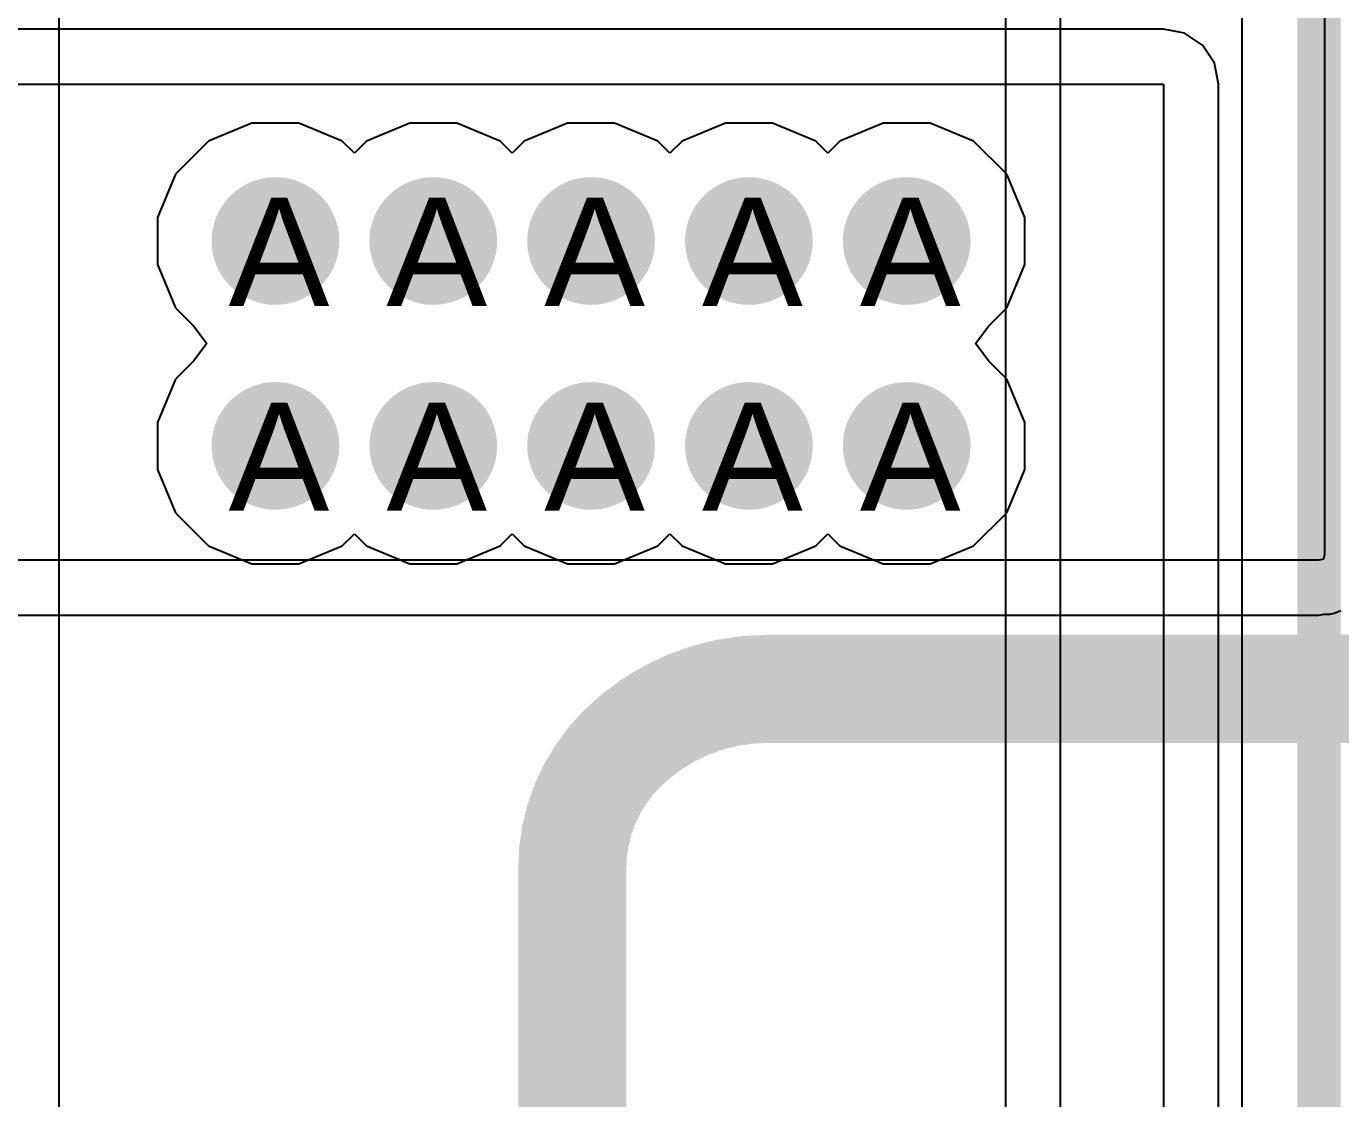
# Model space of a CAD drawing. Header units: inches. Extents: x 0 to 5271, y 0 to 5417.
# Drawn here: x 96.06 to 102.24, y 13.6 to 18.64 of the extents above; entities that cross this region are included whole.
import ezdxf

# ---------------------------------------------------------------- set-up
doc = ezdxf.new("R2010")
doc.units = ezdxf.units.IN
for name, color, linetype in [('Bottom Layer', 5, 'Continuous'), ('Drill Drawing', 1, 'Continuous'), ('L2_GND1', 16, 'Continuous'), ('L3_SIG1', 76, 'Continuous'), ('L4_PWR', 90, 'Continuous'), ('L5_GND2', 156, 'Continuous'), ('L6_SIG2', 130, 'Continuous'), ('L7_GND3', 216, 'Continuous'), ('Top Layer', 1, 'Continuous'), ('Via Holes', 16, 'Continuous')]:
    doc.layers.add(name, color=color, linetype=linetype)
doc.styles.add('Arial', font='', dxfattribs={"height": 0.2})
doc.styles.get('Arial').set_extended_font_data('Arial')

msp = doc.modelspace()

# ---------------------------------------------------------------- hatches: boundary and pattern name
at = {"layer": 'Bottom Layer'}
h = msp.add_hatch(color=5, dxfattribs=at)
edge = h.paths.add_edge_path()
edge.add_arc((97.2312, 17.6276), 0.3, 0, 360)
h = msp.add_hatch(color=5, dxfattribs=at)
edge = h.paths.add_edge_path()
edge.add_arc((97.9725, 17.6276), 0.3, 0, 360)
h = msp.add_hatch(color=5, dxfattribs=at)
edge = h.paths.add_edge_path()
edge.add_arc((98.7139, 17.6276), 0.3, 0, 360)
h = msp.add_hatch(color=5, dxfattribs=at)
edge = h.paths.add_edge_path()
edge.add_arc((99.4552, 17.6276), 0.3, 0, 360)
h = msp.add_hatch(color=5, dxfattribs=at)
edge = h.paths.add_edge_path()
edge.add_arc((100.1966, 17.6276), 0.3, 0, 360)
h = msp.add_hatch(color=5, dxfattribs=at)
edge = h.paths.add_edge_path()
edge.add_arc((97.2312, 16.6652), 0.3, 0, 360)
h = msp.add_hatch(color=5, dxfattribs=at)
edge = h.paths.add_edge_path()
edge.add_arc((97.9725, 16.6652), 0.3, 0, 360)
h = msp.add_hatch(color=5, dxfattribs=at)
edge = h.paths.add_edge_path()
edge.add_arc((98.7139, 16.6652), 0.3, 0, 360)
h = msp.add_hatch(color=5, dxfattribs=at)
edge = h.paths.add_edge_path()
edge.add_arc((99.4552, 16.6652), 0.3, 0, 360)
h = msp.add_hatch(color=5, dxfattribs=at)
edge = h.paths.add_edge_path()
edge.add_arc((100.1966, 16.6652), 0.3, 0, 360)
at = {"layer": 'L2_GND1'}
h = msp.add_hatch(color=16, dxfattribs=at)
edge = h.paths.add_edge_path()
edge.add_arc((97.2312, 17.6276), 0.3, 0, 360)
h = msp.add_hatch(color=16, dxfattribs=at)
edge = h.paths.add_edge_path()
edge.add_arc((97.9725, 17.6276), 0.3, 0, 360)
h = msp.add_hatch(color=16, dxfattribs=at)
edge = h.paths.add_edge_path()
edge.add_arc((98.7139, 17.6276), 0.3, 0, 360)
h = msp.add_hatch(color=16, dxfattribs=at)
edge = h.paths.add_edge_path()
edge.add_arc((99.4552, 17.6276), 0.3, 0, 360)
h = msp.add_hatch(color=16, dxfattribs=at)
edge = h.paths.add_edge_path()
edge.add_arc((100.1966, 17.6276), 0.3, 0, 360)
h = msp.add_hatch(color=16, dxfattribs=at)
edge = h.paths.add_edge_path()
edge.add_arc((97.2312, 16.6652), 0.3, 0, 360)
h = msp.add_hatch(color=16, dxfattribs=at)
edge = h.paths.add_edge_path()
edge.add_arc((97.9725, 16.6652), 0.3, 0, 360)
h = msp.add_hatch(color=16, dxfattribs=at)
edge = h.paths.add_edge_path()
edge.add_arc((98.7139, 16.6652), 0.3, 0, 360)
h = msp.add_hatch(color=16, dxfattribs=at)
edge = h.paths.add_edge_path()
edge.add_arc((99.4552, 16.6652), 0.3, 0, 360)
h = msp.add_hatch(color=16, dxfattribs=at)
edge = h.paths.add_edge_path()
edge.add_arc((100.1966, 16.6652), 0.3, 0, 360)
at = {"layer": 'L3_SIG1'}
h = msp.add_hatch(color=76, dxfattribs=at)
edge = h.paths.add_edge_path()
edge.add_arc((97.2312, 17.6276), 0.3, 0, 360)
h = msp.add_hatch(color=76, dxfattribs=at)
edge = h.paths.add_edge_path()
edge.add_arc((97.9725, 17.6276), 0.3, 0, 360)
h = msp.add_hatch(color=76, dxfattribs=at)
edge = h.paths.add_edge_path()
edge.add_arc((98.7139, 17.6276), 0.3, 0, 360)
h = msp.add_hatch(color=76, dxfattribs=at)
edge = h.paths.add_edge_path()
edge.add_arc((99.4552, 17.6276), 0.3, 0, 360)
h = msp.add_hatch(color=76, dxfattribs=at)
edge = h.paths.add_edge_path()
edge.add_arc((100.1966, 17.6276), 0.3, 0, 360)
h = msp.add_hatch(color=76, dxfattribs=at)
edge = h.paths.add_edge_path()
edge.add_arc((97.2312, 16.6652), 0.3, 0, 360)
h = msp.add_hatch(color=76, dxfattribs=at)
edge = h.paths.add_edge_path()
edge.add_arc((97.9725, 16.6652), 0.3, 0, 360)
h = msp.add_hatch(color=76, dxfattribs=at)
edge = h.paths.add_edge_path()
edge.add_arc((98.7139, 16.6652), 0.3, 0, 360)
h = msp.add_hatch(color=76, dxfattribs=at)
edge = h.paths.add_edge_path()
edge.add_arc((99.4552, 16.6652), 0.3, 0, 360)
h = msp.add_hatch(color=76, dxfattribs=at)
edge = h.paths.add_edge_path()
edge.add_arc((100.1966, 16.6652), 0.3, 0, 360)
at = {"layer": 'L4_PWR'}
h = msp.add_hatch(color=90, dxfattribs=at)
edge = h.paths.add_edge_path()
edge.add_arc((97.2312, 17.6276), 0.3, 0, 360)
h = msp.add_hatch(color=90, dxfattribs=at)
edge = h.paths.add_edge_path()
edge.add_arc((97.9725, 17.6276), 0.3, 0, 360)
h = msp.add_hatch(color=90, dxfattribs=at)
edge = h.paths.add_edge_path()
edge.add_arc((98.7139, 17.6276), 0.3, 0, 360)
h = msp.add_hatch(color=90, dxfattribs=at)
edge = h.paths.add_edge_path()
edge.add_arc((99.4552, 17.6276), 0.3, 0, 360)
h = msp.add_hatch(color=90, dxfattribs=at)
edge = h.paths.add_edge_path()
edge.add_arc((100.1966, 17.6276), 0.3, 0, 360)
h = msp.add_hatch(color=90, dxfattribs=at)
edge = h.paths.add_edge_path()
edge.add_arc((97.2312, 16.6652), 0.3, 0, 360)
h = msp.add_hatch(color=90, dxfattribs=at)
edge = h.paths.add_edge_path()
edge.add_arc((97.9725, 16.6652), 0.3, 0, 360)
h = msp.add_hatch(color=90, dxfattribs=at)
edge = h.paths.add_edge_path()
edge.add_arc((98.7139, 16.6652), 0.3, 0, 360)
h = msp.add_hatch(color=90, dxfattribs=at)
edge = h.paths.add_edge_path()
edge.add_arc((99.4552, 16.6652), 0.3, 0, 360)
h = msp.add_hatch(color=90, dxfattribs=at)
edge = h.paths.add_edge_path()
edge.add_arc((100.1966, 16.6652), 0.3, 0, 360)
at = {"layer": 'L5_GND2'}
h = msp.add_hatch(color=156, dxfattribs=at)
edge = h.paths.add_edge_path()
edge.add_arc((97.2312, 17.6276), 0.3, 0, 360)
h = msp.add_hatch(color=156, dxfattribs=at)
edge = h.paths.add_edge_path()
edge.add_arc((97.9725, 17.6276), 0.3, 0, 360)
h = msp.add_hatch(color=156, dxfattribs=at)
edge = h.paths.add_edge_path()
edge.add_arc((98.7139, 17.6276), 0.3, 0, 360)
h = msp.add_hatch(color=156, dxfattribs=at)
edge = h.paths.add_edge_path()
edge.add_arc((99.4552, 17.6276), 0.3, 0, 360)
h = msp.add_hatch(color=156, dxfattribs=at)
edge = h.paths.add_edge_path()
edge.add_arc((100.1966, 17.6276), 0.3, 0, 360)
h = msp.add_hatch(color=156, dxfattribs=at)
edge = h.paths.add_edge_path()
edge.add_arc((97.2312, 16.6652), 0.3, 0, 360)
h = msp.add_hatch(color=156, dxfattribs=at)
edge = h.paths.add_edge_path()
edge.add_arc((97.9725, 16.6652), 0.3, 0, 360)
h = msp.add_hatch(color=156, dxfattribs=at)
edge = h.paths.add_edge_path()
edge.add_arc((98.7139, 16.6652), 0.3, 0, 360)
h = msp.add_hatch(color=156, dxfattribs=at)
edge = h.paths.add_edge_path()
edge.add_arc((99.4552, 16.6652), 0.3, 0, 360)
h = msp.add_hatch(color=156, dxfattribs=at)
edge = h.paths.add_edge_path()
edge.add_arc((100.1966, 16.6652), 0.3, 0, 360)
at = {"layer": 'L6_SIG2'}
h = msp.add_hatch(color=130, dxfattribs=at)
edge = h.paths.add_edge_path()
edge.add_arc((97.2312, 17.6276), 0.3, 0, 360)
h = msp.add_hatch(color=130, dxfattribs=at)
edge = h.paths.add_edge_path()
edge.add_arc((97.9725, 17.6276), 0.3, 0, 360)
h = msp.add_hatch(color=130, dxfattribs=at)
edge = h.paths.add_edge_path()
edge.add_arc((98.7139, 17.6276), 0.3, 0, 360)
h = msp.add_hatch(color=130, dxfattribs=at)
edge = h.paths.add_edge_path()
edge.add_arc((99.4552, 17.6276), 0.3, 0, 360)
h = msp.add_hatch(color=130, dxfattribs=at)
edge = h.paths.add_edge_path()
edge.add_arc((100.1966, 17.6276), 0.3, 0, 360)
h = msp.add_hatch(color=130, dxfattribs=at)
edge = h.paths.add_edge_path()
edge.add_arc((97.2312, 16.6652), 0.3, 0, 360)
h = msp.add_hatch(color=130, dxfattribs=at)
edge = h.paths.add_edge_path()
edge.add_arc((97.9725, 16.6652), 0.3, 0, 360)
h = msp.add_hatch(color=130, dxfattribs=at)
edge = h.paths.add_edge_path()
edge.add_arc((98.7139, 16.6652), 0.3, 0, 360)
h = msp.add_hatch(color=130, dxfattribs=at)
edge = h.paths.add_edge_path()
edge.add_arc((99.4552, 16.6652), 0.3, 0, 360)
h = msp.add_hatch(color=130, dxfattribs=at)
edge = h.paths.add_edge_path()
edge.add_arc((100.1966, 16.6652), 0.3, 0, 360)
at = {"layer": 'L7_GND3'}
h = msp.add_hatch(color=216, dxfattribs=at)
edge = h.paths.add_edge_path()
edge.add_arc((97.2312, 17.6276), 0.3, 0, 360)
h = msp.add_hatch(color=216, dxfattribs=at)
edge = h.paths.add_edge_path()
edge.add_arc((97.9725, 17.6276), 0.3, 0, 360)
h = msp.add_hatch(color=216, dxfattribs=at)
edge = h.paths.add_edge_path()
edge.add_arc((98.7139, 17.6276), 0.3, 0, 360)
h = msp.add_hatch(color=216, dxfattribs=at)
edge = h.paths.add_edge_path()
edge.add_arc((99.4552, 17.6276), 0.3, 0, 360)
h = msp.add_hatch(color=216, dxfattribs=at)
edge = h.paths.add_edge_path()
edge.add_arc((100.1966, 17.6276), 0.3, 0, 360)
h = msp.add_hatch(color=216, dxfattribs=at)
edge = h.paths.add_edge_path()
edge.add_arc((97.2312, 16.6652), 0.3, 0, 360)
h = msp.add_hatch(color=216, dxfattribs=at)
edge = h.paths.add_edge_path()
edge.add_arc((97.9725, 16.6652), 0.3, 0, 360)
h = msp.add_hatch(color=216, dxfattribs=at)
edge = h.paths.add_edge_path()
edge.add_arc((98.7139, 16.6652), 0.3, 0, 360)
h = msp.add_hatch(color=216, dxfattribs=at)
edge = h.paths.add_edge_path()
edge.add_arc((99.4552, 16.6652), 0.3, 0, 360)
h = msp.add_hatch(color=216, dxfattribs=at)
edge = h.paths.add_edge_path()
edge.add_arc((100.1966, 16.6652), 0.3, 0, 360)
at = {"layer": 'Top Layer'}
h = msp.add_hatch(color=1, dxfattribs=at)
edge = h.paths.add_edge_path()
edge.add_arc((97.2312, 17.6276), 0.3, 0, 360)
h = msp.add_hatch(color=1, dxfattribs=at)
edge = h.paths.add_edge_path()
edge.add_arc((97.9725, 17.6276), 0.3, 0, 360)
h = msp.add_hatch(color=1, dxfattribs=at)
edge = h.paths.add_edge_path()
edge.add_arc((98.7139, 17.6276), 0.3, 0, 360)
h = msp.add_hatch(color=1, dxfattribs=at)
edge = h.paths.add_edge_path()
edge.add_arc((99.4552, 17.6276), 0.3, 0, 360)
h = msp.add_hatch(color=1, dxfattribs=at)
edge = h.paths.add_edge_path()
edge.add_arc((100.1966, 17.6276), 0.3, 0, 360)
h = msp.add_hatch(color=1, dxfattribs=at)
edge = h.paths.add_edge_path()
edge.add_arc((97.2312, 16.6652), 0.3, 0, 360)
h = msp.add_hatch(color=1, dxfattribs=at)
edge = h.paths.add_edge_path()
edge.add_arc((97.9725, 16.6652), 0.3, 0, 360)
h = msp.add_hatch(color=1, dxfattribs=at)
edge = h.paths.add_edge_path()
edge.add_arc((98.7139, 16.6652), 0.3, 0, 360)
h = msp.add_hatch(color=1, dxfattribs=at)
edge = h.paths.add_edge_path()
edge.add_arc((99.4552, 16.6652), 0.3, 0, 360)
h = msp.add_hatch(color=1, dxfattribs=at)
edge = h.paths.add_edge_path()
edge.add_arc((100.1966, 16.6652), 0.3, 0, 360)
at = {"layer": 'Via Holes'}
h = msp.add_hatch(color=7, dxfattribs=at)
edge = h.paths.add_edge_path()
edge.add_arc((97.2312, 17.6276), 0.15, 0, 360)
h = msp.add_hatch(color=7, dxfattribs=at)
edge = h.paths.add_edge_path()
edge.add_arc((97.9725, 17.6276), 0.15, 0, 360)
h = msp.add_hatch(color=7, dxfattribs=at)
edge = h.paths.add_edge_path()
edge.add_arc((98.7139, 17.6276), 0.15, 0, 360)
h = msp.add_hatch(color=7, dxfattribs=at)
edge = h.paths.add_edge_path()
edge.add_arc((99.4552, 17.6276), 0.15, 0, 360)
h = msp.add_hatch(color=7, dxfattribs=at)
edge = h.paths.add_edge_path()
edge.add_arc((100.1966, 17.6276), 0.15, 0, 360)
h = msp.add_hatch(color=7, dxfattribs=at)
edge = h.paths.add_edge_path()
edge.add_arc((97.2312, 16.6652), 0.15, 0, 360)
h = msp.add_hatch(color=7, dxfattribs=at)
edge = h.paths.add_edge_path()
edge.add_arc((97.9725, 16.6652), 0.15, 0, 360)
h = msp.add_hatch(color=7, dxfattribs=at)
edge = h.paths.add_edge_path()
edge.add_arc((98.7139, 16.6652), 0.15, 0, 360)
h = msp.add_hatch(color=7, dxfattribs=at)
edge = h.paths.add_edge_path()
edge.add_arc((99.4552, 16.6652), 0.15, 0, 360)
h = msp.add_hatch(color=7, dxfattribs=at)
edge = h.paths.add_edge_path()
edge.add_arc((100.1966, 16.6652), 0.15, 0, 360)

# ---------------------------------------------------------------- linework, layer by layer
at = {"layer": 'Bottom Layer'}
for p, q in [((97.121, 18.1816), (96.9174, 18.0973)), ((97.3414, 18.1816), (97.121, 18.1816)), ((97.545, 18.0973), (97.3414, 18.1816)), ((97.8623, 18.1816), (97.6587, 18.0973)), ((98.0827, 18.1816), (97.8623, 18.1816)), ((98.2863, 18.0973), (98.0827, 18.1816)), ((98.6037, 18.1816), (98.4001, 18.0973)), ((98.8241, 18.1816), (98.6037, 18.1816)), ((99.0277, 18.0973), (98.8241, 18.1816)), ((99.345, 18.1816), (99.1414, 18.0973)), ((99.5654, 18.1816), (99.345, 18.1816)), ((99.769, 18.0973), (99.5654, 18.1816)), ((100.0864, 18.1816), (99.8828, 18.0973)), ((100.3068, 18.1816), (100.0864, 18.1816)), ((100.5104, 18.0973), (100.3068, 18.1816)), ((96.9174, 18.0973), (96.7615, 17.9414)), ((97.6019, 18.0404), (97.545, 18.0973)), ((97.6587, 18.0973), (97.6019, 18.0404)), ((98.3432, 18.0404), (98.2863, 18.0973)), ((98.4001, 18.0973), (98.3432, 18.0404)), ((99.0846, 18.0404), (99.0277, 18.0973)), ((99.1414, 18.0973), (99.0846, 18.0404)), ((99.8259, 18.0404), (99.769, 18.0973)), ((99.8828, 18.0973), (99.8259, 18.0404)), ((100.6663, 17.9414), (100.5104, 18.0973)), ((96.7615, 17.9414), (96.6772, 17.7378)), ((100.7506, 17.7378), (100.6663, 17.9414)), ((96.6772, 17.7378), (96.6772, 17.5174)), ((100.7506, 17.5174), (100.7506, 17.7378)), ((96.6772, 17.5174), (96.7615, 17.3138)), ((100.6663, 17.3138), (100.7506, 17.5174)), ((96.7615, 17.3138), (96.846, 17.2294)), ((100.5818, 17.2294), (100.6663, 17.3138)), ((96.846, 17.2294), (96.9087, 17.1464)), ((100.5191, 17.1464), (100.5818, 17.2294)), ((96.9087, 17.1464), (96.846, 17.0634)), ((100.5818, 17.0634), (100.5191, 17.1464)), ((96.846, 17.0634), (96.7615, 16.979)), ((100.6663, 16.979), (100.5818, 17.0634)), ((96.7615, 16.979), (96.6772, 16.7754)), ((100.7506, 16.7754), (100.6663, 16.979)), ((96.6772, 16.7754), (96.6772, 16.555)), ((100.7506, 16.555), (100.7506, 16.7754)), ((96.6772, 16.555), (96.7615, 16.3514)), ((100.6663, 16.3514), (100.7506, 16.555)), ((96.7615, 16.3514), (96.9174, 16.1955)), ((100.5104, 16.1955), (100.6663, 16.3514)), ((97.545, 16.1955), (97.6019, 16.2524)), ((97.6019, 16.2524), (97.6587, 16.1955)), ((98.2863, 16.1955), (98.3432, 16.2524)), ((98.3432, 16.2524), (98.4001, 16.1955)), ((99.0277, 16.1955), (99.0846, 16.2524)), ((99.0846, 16.2524), (99.1414, 16.1955)), ((99.769, 16.1955), (99.8259, 16.2524)), ((99.8259, 16.2524), (99.8828, 16.1955)), ((96.9174, 16.1955), (97.121, 16.1112)), ((97.3414, 16.1112), (97.545, 16.1955)), ((97.6587, 16.1955), (97.8623, 16.1112)), ((98.0827, 16.1112), (98.2863, 16.1955)), ((98.4001, 16.1955), (98.6037, 16.1112)), ((98.8241, 16.1112), (99.0277, 16.1955)), ((99.1414, 16.1955), (99.345, 16.1112)), ((99.5654, 16.1112), (99.769, 16.1955)), ((99.8828, 16.1955), (100.0864, 16.1112)), ((100.3068, 16.1112), (100.5104, 16.1955)), ((97.121, 16.1112), (97.3414, 16.1112)), ((97.8623, 16.1112), (98.0827, 16.1112)), ((98.6037, 16.1112), (98.8241, 16.1112)), ((99.345, 16.1112), (99.5654, 16.1112)), ((100.0864, 16.1112), (100.3068, 16.1112))]:
    msp.add_line(p, q, dxfattribs=at)
at = {"layer": 'L2_GND1'}
for p, q in [((97.121, 18.1816), (96.9174, 18.0973)), ((97.3414, 18.1816), (97.121, 18.1816)), ((97.545, 18.0973), (97.3414, 18.1816)), ((97.8623, 18.1816), (97.6587, 18.0973)), ((98.0827, 18.1816), (97.8623, 18.1816)), ((98.2863, 18.0973), (98.0827, 18.1816)), ((98.6037, 18.1816), (98.4001, 18.0973)), ((98.8241, 18.1816), (98.6037, 18.1816)), ((99.0277, 18.0973), (98.8241, 18.1816)), ((99.345, 18.1816), (99.1414, 18.0973)), ((99.5654, 18.1816), (99.345, 18.1816)), ((99.769, 18.0973), (99.5654, 18.1816)), ((100.0864, 18.1816), (99.8828, 18.0973)), ((100.3068, 18.1816), (100.0864, 18.1816)), ((100.5104, 18.0973), (100.3068, 18.1816)), ((96.9174, 18.0973), (96.7615, 17.9414)), ((97.6019, 18.0404), (97.545, 18.0973)), ((97.6587, 18.0973), (97.6019, 18.0404)), ((98.3432, 18.0404), (98.2863, 18.0973)), ((98.4001, 18.0973), (98.3432, 18.0404)), ((99.0846, 18.0404), (99.0277, 18.0973)), ((99.1414, 18.0973), (99.0846, 18.0404)), ((99.8259, 18.0404), (99.769, 18.0973)), ((99.8828, 18.0973), (99.8259, 18.0404)), ((100.6663, 17.9414), (100.5104, 18.0973)), ((96.7615, 17.9414), (96.6772, 17.7378)), ((100.7506, 17.7378), (100.6663, 17.9414)), ((96.6772, 17.7378), (96.6772, 17.5174)), ((100.7506, 17.5174), (100.7506, 17.7378)), ((96.6772, 17.5174), (96.7615, 17.3138)), ((100.6663, 17.3138), (100.7506, 17.5174)), ((96.7615, 17.3138), (96.846, 17.2294)), ((100.5818, 17.2294), (100.6663, 17.3138)), ((96.846, 17.2294), (96.9087, 17.1464)), ((100.5191, 17.1464), (100.5818, 17.2294)), ((96.9087, 17.1464), (96.846, 17.0634)), ((100.5818, 17.0634), (100.5191, 17.1464)), ((96.846, 17.0634), (96.7615, 16.979)), ((100.6663, 16.979), (100.5818, 17.0634)), ((96.7615, 16.979), (96.6772, 16.7754)), ((100.7506, 16.7754), (100.6663, 16.979)), ((96.6772, 16.7754), (96.6772, 16.555)), ((100.7506, 16.555), (100.7506, 16.7754)), ((96.6772, 16.555), (96.7615, 16.3514)), ((100.6663, 16.3514), (100.7506, 16.555)), ((96.7615, 16.3514), (96.9174, 16.1955)), ((100.5104, 16.1955), (100.6663, 16.3514)), ((97.545, 16.1955), (97.6019, 16.2524)), ((97.6019, 16.2524), (97.6587, 16.1955)), ((98.2863, 16.1955), (98.3432, 16.2524)), ((98.3432, 16.2524), (98.4001, 16.1955)), ((99.0277, 16.1955), (99.0846, 16.2524)), ((99.0846, 16.2524), (99.1414, 16.1955)), ((99.769, 16.1955), (99.8259, 16.2524)), ((99.8259, 16.2524), (99.8828, 16.1955)), ((96.9174, 16.1955), (97.121, 16.1112)), ((97.3414, 16.1112), (97.545, 16.1955)), ((97.6587, 16.1955), (97.8623, 16.1112)), ((98.0827, 16.1112), (98.2863, 16.1955)), ((98.4001, 16.1955), (98.6037, 16.1112)), ((98.8241, 16.1112), (99.0277, 16.1955)), ((99.1414, 16.1955), (99.345, 16.1112)), ((99.5654, 16.1112), (99.769, 16.1955)), ((99.8828, 16.1955), (100.0864, 16.1112)), ((100.3068, 16.1112), (100.5104, 16.1955)), ((97.121, 16.1112), (97.3414, 16.1112)), ((97.8623, 16.1112), (98.0827, 16.1112)), ((98.6037, 16.1112), (98.8241, 16.1112)), ((99.345, 16.1112), (99.5654, 16.1112)), ((100.0864, 16.1112), (100.3068, 16.1112))]:
    msp.add_line(p, q, dxfattribs=at)
at = {"layer": 'L3_SIG1'}
for p, q in [((101.4026, 18.6232), (95.9104, 18.6232)), ((101.5017, 18.6035), (101.4026, 18.6232)), ((101.5857, 18.5473), (101.5017, 18.6035)), ((101.6419, 18.4633), (101.5857, 18.5473)), ((101.6616, 18.3642), (101.6419, 18.4633)), ((95.9104, 18.3642), (101.4026, 18.3642)), ((101.4026, 18.3642), (101.4026, 10.655)), ((101.6616, 10.655), (101.6616, 18.3642))]:
    msp.add_line(p, q, dxfattribs=at)
at = {"layer": 'L4_PWR'}
for p, q in [((102.1585, 58.2421), (102.1585, 16.1545)), ((102.133, 16.129), (95.9867, 16.129)), ((102.1543, 16.1332), (102.133, 16.129)), ((102.1585, 16.1545), (102.1543, 16.1332)), ((95.9867, 15.87), (102.133, 15.87)), ((102.133, 15.87), (102.158, 15.875)), ((102.158, 15.875), (102.1835, 15.875)), ((102.1835, 15.875), (102.2048, 15.8792)), ((102.2048, 15.8792), (102.2284, 15.889)), ((102.2284, 15.889), (102.2321, 15.8897)), ((102.2321, 15.8897), (102.2353, 15.8919))]:
    msp.add_line(p, q, dxfattribs=at)
for points in [[(98.8568, 15.24, 0.508, 0.508, -0.198912), (99.5423, 15.5239, 0.508, 0.508, 0)], [(99.5423, 15.5239, 0.508, 0.508, 0), (102.9227, 15.5239, 0.508, 0.508, 0)], [(98.6256, 14.6818, 0.508, 0.508, -0.198907), (98.8568, 15.24, 0.508, 0.508, 0)], [(98.6256, 12.8086, 0.508, 0.508, 0), (98.6256, 14.6818, 0.508, 0.508, 0)]]:
    msp.add_lwpolyline(points, format="xyseb", dxfattribs=at)
for points in [[(99.4153, 15.5239, 0.254, 0.254, 1), (99.6693, 15.5239, 0.254, 0.254, 1)], [(99.4153, 15.5239, 0.254, 0.254, 1), (99.6693, 15.5239, 0.254, 0.254, 1)], [(98.7298, 15.24, 0.254, 0.254, 1), (98.9838, 15.24, 0.254, 0.254, 1)], [(98.7298, 15.24, 0.254, 0.254, 1), (98.9838, 15.24, 0.254, 0.254, 1)], [(98.4986, 14.6818, 0.254, 0.254, 1), (98.7526, 14.6818, 0.254, 0.254, 1)], [(98.4986, 14.6818, 0.254, 0.254, 1), (98.7526, 14.6818, 0.254, 0.254, 1)]]:
    msp.add_lwpolyline(points, format="xyseb", close=True, dxfattribs=at)
at = {"layer": 'L5_GND2'}
for p, q in [((97.121, 18.1816), (96.9174, 18.0973)), ((97.3414, 18.1816), (97.121, 18.1816)), ((97.545, 18.0973), (97.3414, 18.1816)), ((97.8623, 18.1816), (97.6587, 18.0973)), ((98.0827, 18.1816), (97.8623, 18.1816)), ((98.2863, 18.0973), (98.0827, 18.1816)), ((98.6037, 18.1816), (98.4001, 18.0973)), ((98.8241, 18.1816), (98.6037, 18.1816)), ((99.0277, 18.0973), (98.8241, 18.1816)), ((99.345, 18.1816), (99.1414, 18.0973)), ((99.5654, 18.1816), (99.345, 18.1816)), ((99.769, 18.0973), (99.5654, 18.1816)), ((100.0864, 18.1816), (99.8828, 18.0973)), ((100.3068, 18.1816), (100.0864, 18.1816)), ((100.5104, 18.0973), (100.3068, 18.1816)), ((96.9174, 18.0973), (96.7615, 17.9414)), ((97.6019, 18.0404), (97.545, 18.0973)), ((97.6587, 18.0973), (97.6019, 18.0404)), ((98.3432, 18.0404), (98.2863, 18.0973)), ((98.4001, 18.0973), (98.3432, 18.0404)), ((99.0846, 18.0404), (99.0277, 18.0973)), ((99.1414, 18.0973), (99.0846, 18.0404)), ((99.8259, 18.0404), (99.769, 18.0973)), ((99.8828, 18.0973), (99.8259, 18.0404)), ((100.6663, 17.9414), (100.5104, 18.0973)), ((96.7615, 17.9414), (96.6772, 17.7378)), ((100.7506, 17.7378), (100.6663, 17.9414)), ((96.6772, 17.7378), (96.6772, 17.5174)), ((100.7506, 17.5174), (100.7506, 17.7378)), ((96.6772, 17.5174), (96.7615, 17.3138)), ((100.6663, 17.3138), (100.7506, 17.5174)), ((96.7615, 17.3138), (96.846, 17.2294)), ((100.5818, 17.2294), (100.6663, 17.3138)), ((96.846, 17.2294), (96.9087, 17.1464)), ((100.5191, 17.1464), (100.5818, 17.2294)), ((96.9087, 17.1464), (96.846, 17.0634)), ((100.5818, 17.0634), (100.5191, 17.1464)), ((96.846, 17.0634), (96.7615, 16.979)), ((100.6663, 16.979), (100.5818, 17.0634)), ((96.7615, 16.979), (96.6772, 16.7754)), ((100.7506, 16.7754), (100.6663, 16.979)), ((96.6772, 16.7754), (96.6772, 16.555)), ((100.7506, 16.555), (100.7506, 16.7754)), ((96.6772, 16.555), (96.7615, 16.3514)), ((100.6663, 16.3514), (100.7506, 16.555)), ((96.7615, 16.3514), (96.9174, 16.1955)), ((100.5104, 16.1955), (100.6663, 16.3514)), ((97.545, 16.1955), (97.6019, 16.2524)), ((97.6019, 16.2524), (97.6587, 16.1955)), ((98.2863, 16.1955), (98.3432, 16.2524)), ((98.3432, 16.2524), (98.4001, 16.1955)), ((99.0277, 16.1955), (99.0846, 16.2524)), ((99.0846, 16.2524), (99.1414, 16.1955)), ((99.769, 16.1955), (99.8259, 16.2524)), ((99.8259, 16.2524), (99.8828, 16.1955)), ((96.9174, 16.1955), (97.121, 16.1112)), ((97.3414, 16.1112), (97.545, 16.1955)), ((97.6587, 16.1955), (97.8623, 16.1112)), ((98.0827, 16.1112), (98.2863, 16.1955)), ((98.4001, 16.1955), (98.6037, 16.1112)), ((98.8241, 16.1112), (99.0277, 16.1955)), ((99.1414, 16.1955), (99.345, 16.1112)), ((99.5654, 16.1112), (99.769, 16.1955)), ((99.8828, 16.1955), (100.0864, 16.1112)), ((100.3068, 16.1112), (100.5104, 16.1955)), ((97.121, 16.1112), (97.3414, 16.1112)), ((97.8623, 16.1112), (98.0827, 16.1112)), ((98.6037, 16.1112), (98.8241, 16.1112)), ((99.345, 16.1112), (99.5654, 16.1112)), ((100.0864, 16.1112), (100.3068, 16.1112))]:
    msp.add_line(p, q, dxfattribs=at)
at = {"layer": 'L6_SIG2'}
for p, q in [((101.7708, 31.0664), (101.7708, 13.4048)), ((96.2152, 11.778), (96.2152, 19.7104)), ((100.6602, 19.7104), (100.6602, 13.1711)), ((100.9192, 13.1711), (100.9192, 19.7104))]:
    msp.add_line(p, q, dxfattribs=at)
msp.add_lwpolyline([(102.1334, 13.2546, 0.2032, 0.2032, 0), (102.1334, 31.2166, 0.2032, 0.2032, 0)], format="xyseb", dxfattribs=at)
at = {"layer": 'L7_GND3'}
for p, q in [((97.121, 18.1816), (96.9174, 18.0973)), ((97.3414, 18.1816), (97.121, 18.1816)), ((97.545, 18.0973), (97.3414, 18.1816)), ((97.8623, 18.1816), (97.6587, 18.0973)), ((98.0827, 18.1816), (97.8623, 18.1816)), ((98.2863, 18.0973), (98.0827, 18.1816)), ((98.6037, 18.1816), (98.4001, 18.0973)), ((98.8241, 18.1816), (98.6037, 18.1816)), ((99.0277, 18.0973), (98.8241, 18.1816)), ((99.345, 18.1816), (99.1414, 18.0973)), ((99.5654, 18.1816), (99.345, 18.1816)), ((99.769, 18.0973), (99.5654, 18.1816)), ((100.0864, 18.1816), (99.8828, 18.0973)), ((100.3068, 18.1816), (100.0864, 18.1816)), ((100.5104, 18.0973), (100.3068, 18.1816)), ((96.9174, 18.0973), (96.7615, 17.9414)), ((97.6019, 18.0404), (97.545, 18.0973)), ((97.6587, 18.0973), (97.6019, 18.0404)), ((98.3432, 18.0404), (98.2863, 18.0973)), ((98.4001, 18.0973), (98.3432, 18.0404)), ((99.0846, 18.0404), (99.0277, 18.0973)), ((99.1414, 18.0973), (99.0846, 18.0404)), ((99.8259, 18.0404), (99.769, 18.0973)), ((99.8828, 18.0973), (99.8259, 18.0404)), ((100.6663, 17.9414), (100.5104, 18.0973)), ((96.7615, 17.9414), (96.6772, 17.7378)), ((100.7506, 17.7378), (100.6663, 17.9414)), ((96.6772, 17.7378), (96.6772, 17.5174)), ((100.7506, 17.5174), (100.7506, 17.7378)), ((96.6772, 17.5174), (96.7615, 17.3138)), ((100.6663, 17.3138), (100.7506, 17.5174)), ((96.7615, 17.3138), (96.846, 17.2294)), ((100.5818, 17.2294), (100.6663, 17.3138)), ((96.846, 17.2294), (96.9087, 17.1464)), ((100.5191, 17.1464), (100.5818, 17.2294)), ((96.9087, 17.1464), (96.846, 17.0634)), ((100.5818, 17.0634), (100.5191, 17.1464)), ((96.846, 17.0634), (96.7615, 16.979)), ((100.6663, 16.979), (100.5818, 17.0634)), ((96.7615, 16.979), (96.6772, 16.7754)), ((100.7506, 16.7754), (100.6663, 16.979)), ((96.6772, 16.7754), (96.6772, 16.555)), ((100.7506, 16.555), (100.7506, 16.7754)), ((96.6772, 16.555), (96.7615, 16.3514)), ((100.6663, 16.3514), (100.7506, 16.555)), ((96.7615, 16.3514), (96.9174, 16.1955)), ((100.5104, 16.1955), (100.6663, 16.3514)), ((97.545, 16.1955), (97.6019, 16.2524)), ((97.6019, 16.2524), (97.6587, 16.1955)), ((98.2863, 16.1955), (98.3432, 16.2524)), ((98.3432, 16.2524), (98.4001, 16.1955)), ((99.0277, 16.1955), (99.0846, 16.2524)), ((99.0846, 16.2524), (99.1414, 16.1955)), ((99.769, 16.1955), (99.8259, 16.2524)), ((99.8259, 16.2524), (99.8828, 16.1955)), ((96.9174, 16.1955), (97.121, 16.1112)), ((97.3414, 16.1112), (97.545, 16.1955)), ((97.6587, 16.1955), (97.8623, 16.1112)), ((98.0827, 16.1112), (98.2863, 16.1955)), ((98.4001, 16.1955), (98.6037, 16.1112)), ((98.8241, 16.1112), (99.0277, 16.1955)), ((99.1414, 16.1955), (99.345, 16.1112)), ((99.5654, 16.1112), (99.769, 16.1955)), ((99.8828, 16.1955), (100.0864, 16.1112)), ((100.3068, 16.1112), (100.5104, 16.1955)), ((97.121, 16.1112), (97.3414, 16.1112)), ((97.8623, 16.1112), (98.0827, 16.1112)), ((98.6037, 16.1112), (98.8241, 16.1112)), ((99.345, 16.1112), (99.5654, 16.1112)), ((100.0864, 16.1112), (100.3068, 16.1112))]:
    msp.add_line(p, q, dxfattribs=at)
at = {"layer": 'Top Layer'}
for p, q in [((97.121, 18.1816), (96.9174, 18.0973)), ((97.3414, 18.1816), (97.121, 18.1816)), ((97.545, 18.0973), (97.3414, 18.1816)), ((97.8623, 18.1816), (97.6587, 18.0973)), ((98.0827, 18.1816), (97.8623, 18.1816)), ((98.2863, 18.0973), (98.0827, 18.1816)), ((98.6037, 18.1816), (98.4001, 18.0973)), ((98.8241, 18.1816), (98.6037, 18.1816)), ((99.0277, 18.0973), (98.8241, 18.1816)), ((99.345, 18.1816), (99.1414, 18.0973)), ((99.5654, 18.1816), (99.345, 18.1816)), ((99.769, 18.0973), (99.5654, 18.1816)), ((100.0864, 18.1816), (99.8828, 18.0973)), ((100.3068, 18.1816), (100.0864, 18.1816)), ((100.5104, 18.0973), (100.3068, 18.1816)), ((96.9174, 18.0973), (96.7615, 17.9414)), ((97.6019, 18.0404), (97.545, 18.0973)), ((97.6587, 18.0973), (97.6019, 18.0404)), ((98.3432, 18.0404), (98.2863, 18.0973)), ((98.4001, 18.0973), (98.3432, 18.0404)), ((99.0846, 18.0404), (99.0277, 18.0973)), ((99.1414, 18.0973), (99.0846, 18.0404)), ((99.8259, 18.0404), (99.769, 18.0973)), ((99.8828, 18.0973), (99.8259, 18.0404)), ((100.6663, 17.9414), (100.5104, 18.0973)), ((96.7615, 17.9414), (96.6772, 17.7378)), ((100.7506, 17.7378), (100.6663, 17.9414)), ((96.6772, 17.7378), (96.6772, 17.5174)), ((100.7506, 17.5174), (100.7506, 17.7378)), ((96.6772, 17.5174), (96.7615, 17.3138)), ((100.6663, 17.3138), (100.7506, 17.5174)), ((96.7615, 17.3138), (96.846, 17.2294)), ((100.5818, 17.2294), (100.6663, 17.3138)), ((96.846, 17.2294), (96.9087, 17.1464)), ((100.5191, 17.1464), (100.5818, 17.2294)), ((96.9087, 17.1464), (96.846, 17.0634)), ((100.5818, 17.0634), (100.5191, 17.1464)), ((96.846, 17.0634), (96.7615, 16.979)), ((100.6663, 16.979), (100.5818, 17.0634)), ((96.7615, 16.979), (96.6772, 16.7754)), ((100.7506, 16.7754), (100.6663, 16.979)), ((96.6772, 16.7754), (96.6772, 16.555)), ((100.7506, 16.555), (100.7506, 16.7754)), ((96.6772, 16.555), (96.7615, 16.3514)), ((100.6663, 16.3514), (100.7506, 16.555)), ((96.7615, 16.3514), (96.9174, 16.1955)), ((100.5104, 16.1955), (100.6663, 16.3514)), ((97.545, 16.1955), (97.6019, 16.2524)), ((97.6019, 16.2524), (97.6587, 16.1955)), ((98.2863, 16.1955), (98.3432, 16.2524)), ((98.3432, 16.2524), (98.4001, 16.1955)), ((99.0277, 16.1955), (99.0846, 16.2524)), ((99.0846, 16.2524), (99.1414, 16.1955)), ((99.769, 16.1955), (99.8259, 16.2524)), ((99.8259, 16.2524), (99.8828, 16.1955)), ((96.9174, 16.1955), (97.121, 16.1112)), ((97.3414, 16.1112), (97.545, 16.1955)), ((97.6587, 16.1955), (97.8623, 16.1112)), ((98.0827, 16.1112), (98.2863, 16.1955)), ((98.4001, 16.1955), (98.6037, 16.1112)), ((98.8241, 16.1112), (99.0277, 16.1955)), ((99.1414, 16.1955), (99.345, 16.1112)), ((99.5654, 16.1112), (99.769, 16.1955)), ((99.8828, 16.1955), (100.0864, 16.1112)), ((100.3068, 16.1112), (100.5104, 16.1955)), ((97.121, 16.1112), (97.3414, 16.1112)), ((97.8623, 16.1112), (98.0827, 16.1112)), ((98.6037, 16.1112), (98.8241, 16.1112)), ((99.345, 16.1112), (99.5654, 16.1112)), ((100.0864, 16.1112), (100.3068, 16.1112))]:
    msp.add_line(p, q, dxfattribs=at)

# ---------------------------------------------------------------- texts
at = {"layer": 'Drill Drawing', "style": 'Arial'}
for p in [(97.0111, 17.3229), (97.7524, 17.3229), (98.4938, 17.3229), (99.2351, 17.3229), (99.9765, 17.3229), (97.0111, 16.3605), (97.7524, 16.3605), (98.4938, 16.3605), (99.2351, 16.3605), (99.9765, 16.3605)]:
    msp.add_text('A', height=0.508, dxfattribs=at).set_placement(p)

doc.saveas('drawing.dxf')
